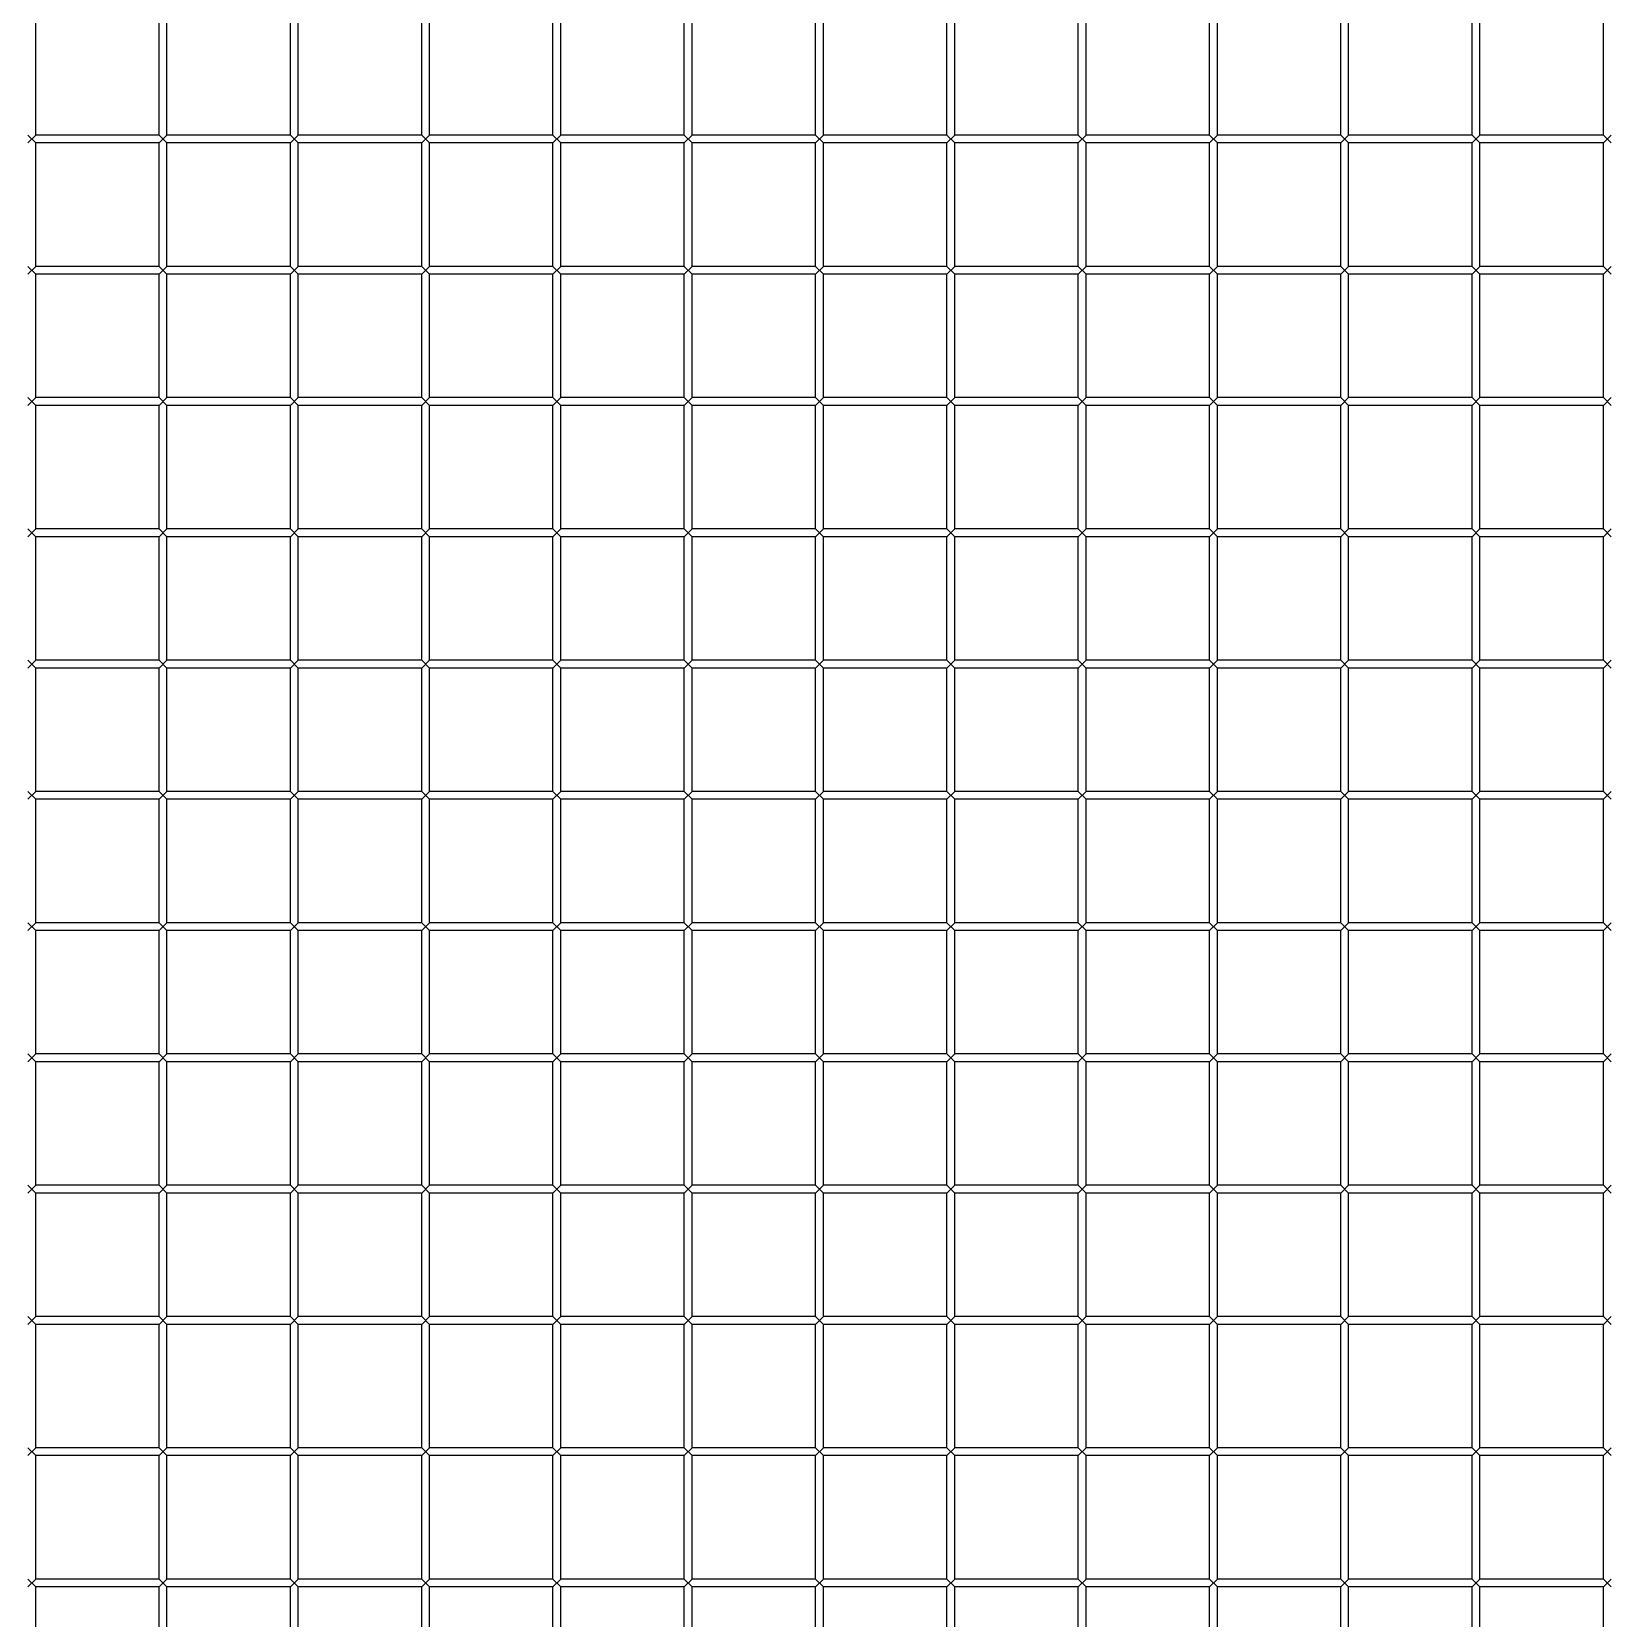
# Model space of a CAD drawing. Header units: millimetres. Extents: x -198529 to 244266, y -64 to 158464.
# Drawn here: x -165334 to -164732, y 96953 to 97557 of the extents above; entities that cross this region are included whole.
import ezdxf

# ---------------------------------------------------------------- set-up
doc = ezdxf.new("R2010")
doc.units = ezdxf.units.MM
doc.layers.add('0-DCC', color=30, linetype='Continuous')

# ---------------------------------------------------------------- blocks, each defined once
blk = doc.blocks.new('DCC2850x1800(右)')
at = {"color": 0, "linetype": 'Continuous'}
for p, q in [((64742.5, -73353.48), (64742.5, -73306.48)), ((64789.5, -73353.48), (64789.5, -73306.48)), ((64792.5, -73353.48), (64792.5, -73306.48)), ((64839.5, -73353.48), (64839.5, -73306.48)), ((64842.5, -73353.48), (64842.5, -73306.48)), ((64889.5, -73353.48), (64889.5, -73306.48)), ((64892.5, -73353.48), (64892.5, -73306.48)), ((64939.5, -73353.48), (64939.5, -73306.48)), ((64942.5, -73353.48), (64942.5, -73306.48)), ((64989.5, -73353.48), (64989.5, -73306.48)), ((64992.5, -73353.48), (64992.5, -73306.48)), ((65039.5, -73353.48), (65039.5, -73306.48)), ((65042.5, -73353.48), (65042.5, -73306.48)), ((65089.5, -73353.48), (65089.5, -73306.48)), ((65092.5, -73353.48), (65092.5, -73306.48)), ((65139.5, -73353.48), (65139.5, -73306.48)), ((65142.5, -73353.48), (65142.5, -73306.48)), ((65189.5, -73353.48), (65189.5, -73306.48)), ((65192.5, -73353.48), (65192.5, -73306.48)), ((65239.5, -73353.48), (65239.5, -73306.48)), ((65242.5, -73353.48), (65242.5, -73306.48)), ((65289.5, -73353.48), (65289.5, -73306.48)), ((65292.5, -73353.48), (65292.5, -73306.48)), ((65339.5, -73353.48), (65339.5, -73306.48)), ((64742.5, -73356.48), (64739.5, -73353.48)), ((64742.5, -73353.48), (64739.5, -73356.48)), ((64742.5, -73353.48), (64789.5, -73353.48)), ((64742.5, -73403.48), (64742.5, -73356.48)), ((64742.5, -73356.48), (64789.5, -73356.48)), ((64792.5, -73353.48), (64789.5, -73356.48)), ((64792.5, -73356.48), (64789.5, -73353.48)), ((64789.5, -73403.48), (64789.5, -73356.48)), ((64792.5, -73353.48), (64839.5, -73353.48)), ((64792.5, -73403.48), (64792.5, -73356.48)), ((64792.5, -73356.48), (64839.5, -73356.48)), ((64842.5, -73356.48), (64839.5, -73353.48)), ((64842.5, -73353.48), (64839.5, -73356.48)), ((64839.5, -73403.48), (64839.5, -73356.48)), ((64842.5, -73353.48), (64889.5, -73353.48)), ((64842.5, -73403.48), (64842.5, -73356.48)), ((64842.5, -73356.48), (64889.5, -73356.48)), ((64892.5, -73356.48), (64889.5, -73353.48)), ((64892.5, -73353.48), (64889.5, -73356.48)), ((64889.5, -73403.48), (64889.5, -73356.48)), ((64892.5, -73353.48), (64939.5, -73353.48)), ((64892.5, -73403.48), (64892.5, -73356.48)), ((64892.5, -73356.48), (64939.5, -73356.48)), ((64942.5, -73353.48), (64939.5, -73356.48)), ((64942.5, -73356.48), (64939.5, -73353.48)), ((64939.5, -73403.48), (64939.5, -73356.48)), ((64942.5, -73353.48), (64989.5, -73353.48)), ((64942.5, -73403.48), (64942.5, -73356.48)), ((64942.5, -73356.48), (64989.5, -73356.48)), ((64992.5, -73353.48), (64989.5, -73356.48)), ((64992.5, -73356.48), (64989.5, -73353.48)), ((64989.5, -73403.48), (64989.5, -73356.48)), ((64992.5, -73353.48), (65039.5, -73353.48)), ((64992.5, -73403.48), (64992.5, -73356.48)), ((64992.5, -73356.48), (65039.5, -73356.48)), ((65042.5, -73356.48), (65039.5, -73353.48)), ((65042.5, -73353.48), (65039.5, -73356.48)), ((65039.5, -73403.48), (65039.5, -73356.48)), ((65042.5, -73353.48), (65089.5, -73353.48)), ((65042.5, -73403.48), (65042.5, -73356.48)), ((65042.5, -73356.48), (65089.5, -73356.48)), ((65092.5, -73356.48), (65089.5, -73353.48)), ((65092.5, -73353.48), (65089.5, -73356.48)), ((65089.5, -73403.48), (65089.5, -73356.48)), ((65092.5, -73353.48), (65139.5, -73353.48)), ((65092.5, -73403.48), (65092.5, -73356.48)), ((65092.5, -73356.48), (65139.5, -73356.48)), ((65139.5, -73356.48), (65142.5, -73353.48)), ((65142.5, -73356.48), (65139.5, -73353.48)), ((65139.5, -73403.48), (65139.5, -73356.48)), ((65142.5, -73353.48), (65189.5, -73353.48)), ((65142.5, -73403.48), (65142.5, -73356.48)), ((65142.5, -73356.48), (65189.5, -73356.48)), ((65192.5, -73356.48), (65189.5, -73353.48)), ((65189.5, -73356.48), (65192.5, -73353.48)), ((65189.5, -73403.48), (65189.5, -73356.48)), ((65192.5, -73353.48), (65239.5, -73353.48)), ((65192.5, -73403.48), (65192.5, -73356.48)), ((65192.5, -73356.48), (65239.5, -73356.48)), ((65242.5, -73356.48), (65239.5, -73353.48)), ((65239.5, -73356.48), (65242.5, -73353.48)), ((65239.5, -73403.48), (65239.5, -73356.48)), ((65242.5, -73353.48), (65289.5, -73353.48)), ((65242.5, -73403.48), (65242.5, -73356.48)), ((65242.5, -73356.48), (65289.5, -73356.48)), ((65292.5, -73356.48), (65289.5, -73353.48)), ((65289.5, -73356.48), (65292.5, -73353.48)), ((65289.5, -73403.48), (65289.5, -73356.48)), ((65292.5, -73353.48), (65339.5, -73353.48)), ((65292.5, -73403.48), (65292.5, -73356.48)), ((65292.5, -73356.48), (65339.5, -73356.48)), ((65339.5, -73356.48), (65342.5, -73353.48)), ((65342.5, -73356.48), (65339.5, -73353.48)), ((65339.5, -73403.48), (65339.5, -73356.48)), ((64742.5, -73403.48), (64739.5, -73406.48)), ((64742.5, -73406.48), (64739.5, -73403.48)), ((64742.5, -73403.48), (64789.5, -73403.48)), ((64742.5, -73453.48), (64742.5, -73406.48)), ((64742.5, -73406.48), (64789.5, -73406.48)), ((64792.5, -73403.48), (64789.5, -73406.48)), ((64792.5, -73406.48), (64789.5, -73403.48)), ((64789.5, -73453.48), (64789.5, -73406.48)), ((64792.5, -73403.48), (64839.5, -73403.48)), ((64792.5, -73453.48), (64792.5, -73406.48)), ((64792.5, -73406.48), (64839.5, -73406.48)), ((64842.5, -73403.48), (64839.5, -73406.48)), ((64842.5, -73406.48), (64839.5, -73403.48)), ((64839.5, -73453.48), (64839.5, -73406.48)), ((64842.5, -73403.48), (64889.5, -73403.48)), ((64842.5, -73453.48), (64842.5, -73406.48)), ((64842.5, -73406.48), (64889.5, -73406.48)), ((64892.5, -73403.48), (64889.5, -73406.48)), ((64892.5, -73406.48), (64889.5, -73403.48)), ((64889.5, -73453.48), (64889.5, -73406.48)), ((64892.5, -73403.48), (64939.5, -73403.48)), ((64892.5, -73453.48), (64892.5, -73406.48)), ((64892.5, -73406.48), (64939.5, -73406.48)), ((64942.5, -73403.48), (64939.5, -73406.48)), ((64942.5, -73406.48), (64939.5, -73403.48)), ((64939.5, -73453.48), (64939.5, -73406.48)), ((64942.5, -73403.48), (64989.5, -73403.48)), ((64942.5, -73453.48), (64942.5, -73406.48)), ((64942.5, -73406.48), (64989.5, -73406.48)), ((64992.5, -73403.48), (64989.5, -73406.48)), ((64992.5, -73406.48), (64989.5, -73403.48)), ((64989.5, -73453.48), (64989.5, -73406.48)), ((64992.5, -73403.48), (65039.5, -73403.48)), ((64992.5, -73453.48), (64992.5, -73406.48)), ((64992.5, -73406.48), (65039.5, -73406.48)), ((65042.5, -73403.48), (65039.5, -73406.48)), ((65042.5, -73406.48), (65039.5, -73403.48)), ((65039.5, -73453.48), (65039.5, -73406.48)), ((65042.5, -73403.48), (65089.5, -73403.48)), ((65042.5, -73453.48), (65042.5, -73406.48)), ((65042.5, -73406.48), (65089.5, -73406.48)), ((65092.5, -73403.48), (65089.5, -73406.48)), ((65092.5, -73406.48), (65089.5, -73403.48)), ((65089.5, -73453.48), (65089.5, -73406.48)), ((65092.5, -73403.48), (65139.5, -73403.48)), ((65092.5, -73453.48), (65092.5, -73406.48)), ((65092.5, -73406.48), (65139.5, -73406.48)), ((65142.5, -73403.48), (65139.5, -73406.48)), ((65142.5, -73406.48), (65139.5, -73403.48)), ((65139.5, -73453.48), (65139.5, -73406.48)), ((65142.5, -73403.48), (65189.5, -73403.48)), ((65142.5, -73453.48), (65142.5, -73406.48)), ((65142.5, -73406.48), (65189.5, -73406.48)), ((65189.5, -73406.48), (65192.5, -73403.48)), ((65192.5, -73406.48), (65189.5, -73403.48)), ((65189.5, -73453.48), (65189.5, -73406.48)), ((65192.5, -73403.48), (65239.5, -73403.48)), ((65192.5, -73453.48), (65192.5, -73406.48)), ((65192.5, -73406.48), (65239.5, -73406.48)), ((65242.5, -73406.48), (65239.5, -73403.48)), ((65239.5, -73406.48), (65242.5, -73403.48)), ((65239.5, -73453.48), (65239.5, -73406.48)), ((65242.5, -73403.48), (65289.5, -73403.48)), ((65242.5, -73453.48), (65242.5, -73406.48)), ((65242.5, -73406.48), (65289.5, -73406.48)), ((65289.5, -73406.48), (65292.5, -73403.48)), ((65292.5, -73406.48), (65289.5, -73403.48)), ((65289.5, -73453.48), (65289.5, -73406.48)), ((65292.5, -73403.48), (65339.5, -73403.48)), ((65292.5, -73453.48), (65292.5, -73406.48)), ((65292.5, -73406.48), (65339.5, -73406.48)), ((65339.5, -73406.48), (65342.5, -73403.48)), ((65342.5, -73406.48), (65339.5, -73403.48)), ((65339.5, -73453.48), (65339.5, -73406.48)), ((64742.5, -73453.48), (64739.5, -73456.48)), ((64742.5, -73456.48), (64739.5, -73453.48)), ((64742.5, -73453.48), (64789.5, -73453.48)), ((64792.5, -73453.48), (64789.5, -73456.48)), ((64792.5, -73456.48), (64789.5, -73453.48)), ((64792.5, -73453.48), (64839.5, -73453.48)), ((64842.5, -73453.48), (64839.5, -73456.48)), ((64842.5, -73456.48), (64839.5, -73453.48)), ((64842.5, -73453.48), (64889.5, -73453.48)), ((64892.5, -73453.48), (64889.5, -73456.48)), ((64892.5, -73456.48), (64889.5, -73453.48)), ((64892.5, -73453.48), (64939.5, -73453.48)), ((64942.5, -73453.48), (64939.5, -73456.48)), ((64942.5, -73456.48), (64939.5, -73453.48)), ((64942.5, -73453.48), (64989.5, -73453.48)), ((64992.5, -73453.48), (64989.5, -73456.48)), ((64992.5, -73456.48), (64989.5, -73453.48)), ((64992.5, -73453.48), (65039.5, -73453.48)), ((65042.5, -73453.48), (65039.5, -73456.48)), ((65042.5, -73456.48), (65039.5, -73453.48)), ((65042.5, -73453.48), (65089.5, -73453.48)), ((65092.5, -73453.48), (65089.5, -73456.48)), ((65092.5, -73456.48), (65089.5, -73453.48)), ((65092.5, -73453.48), (65139.5, -73453.48)), ((65142.5, -73453.48), (65139.5, -73456.48)), ((65142.5, -73456.48), (65139.5, -73453.48)), ((65142.5, -73453.48), (65189.5, -73453.48)), ((65192.5, -73453.48), (65189.5, -73456.48)), ((65192.5, -73456.48), (65189.5, -73453.48)), ((65192.5, -73453.48), (65239.5, -73453.48)), ((65239.5, -73456.48), (65242.5, -73453.48)), ((65242.5, -73456.48), (65239.5, -73453.48)), ((65242.5, -73453.48), (65289.5, -73453.48)), ((65289.5, -73456.48), (65292.5, -73453.48)), ((65292.5, -73456.48), (65289.5, -73453.48)), ((65292.5, -73453.48), (65339.5, -73453.48)), ((65339.5, -73456.48), (65342.5, -73453.48)), ((65342.5, -73456.48), (65339.5, -73453.48)), ((64742.5, -73503.48), (64742.5, -73456.48)), ((64742.5, -73456.48), (64789.5, -73456.48)), ((64789.5, -73503.48), (64789.5, -73456.48)), ((64792.5, -73503.48), (64792.5, -73456.48)), ((64792.5, -73456.48), (64839.5, -73456.48)), ((64839.5, -73503.48), (64839.5, -73456.48)), ((64842.5, -73503.48), (64842.5, -73456.48)), ((64842.5, -73456.48), (64889.5, -73456.48)), ((64889.5, -73503.48), (64889.5, -73456.48)), ((64892.5, -73503.48), (64892.5, -73456.48)), ((64892.5, -73456.48), (64939.5, -73456.48)), ((64939.5, -73503.48), (64939.5, -73456.48)), ((64942.5, -73503.48), (64942.5, -73456.48)), ((64942.5, -73456.48), (64989.5, -73456.48)), ((64989.5, -73503.48), (64989.5, -73456.48)), ((64992.5, -73503.48), (64992.5, -73456.48)), ((64992.5, -73456.48), (65039.5, -73456.48)), ((65039.5, -73503.48), (65039.5, -73456.48)), ((65042.5, -73503.48), (65042.5, -73456.48)), ((65042.5, -73456.48), (65089.5, -73456.48)), ((65089.5, -73503.48), (65089.5, -73456.48)), ((65092.5, -73503.48), (65092.5, -73456.48)), ((65092.5, -73456.48), (65139.5, -73456.48)), ((65139.5, -73503.48), (65139.5, -73456.48)), ((65142.5, -73503.48), (65142.5, -73456.48)), ((65142.5, -73456.48), (65189.5, -73456.48)), ((65189.5, -73503.48), (65189.5, -73456.48)), ((65192.5, -73503.48), (65192.5, -73456.48)), ((65192.5, -73456.48), (65239.5, -73456.48)), ((65239.5, -73503.48), (65239.5, -73456.48)), ((65242.5, -73503.48), (65242.5, -73456.48)), ((65242.5, -73456.48), (65289.5, -73456.48)), ((65289.5, -73503.48), (65289.5, -73456.48)), ((65292.5, -73503.48), (65292.5, -73456.48)), ((65292.5, -73456.48), (65339.5, -73456.48)), ((65339.5, -73503.48), (65339.5, -73456.48)), ((64742.5, -73503.48), (64739.5, -73506.48)), ((64742.5, -73506.48), (64739.5, -73503.48)), ((64742.5, -73503.48), (64789.5, -73503.48)), ((64742.5, -73553.48), (64742.5, -73506.48)), ((64742.5, -73506.48), (64789.5, -73506.48)), ((64792.5, -73503.48), (64789.5, -73506.48)), ((64792.5, -73506.48), (64789.5, -73503.48)), ((64789.5, -73553.48), (64789.5, -73506.48)), ((64792.5, -73503.48), (64839.5, -73503.48)), ((64792.5, -73553.48), (64792.5, -73506.48)), ((64792.5, -73506.48), (64839.5, -73506.48)), ((64842.5, -73503.48), (64839.5, -73506.48)), ((64842.5, -73506.48), (64839.5, -73503.48)), ((64839.5, -73553.48), (64839.5, -73506.48)), ((64842.5, -73503.48), (64889.5, -73503.48)), ((64842.5, -73553.48), (64842.5, -73506.48)), ((64842.5, -73506.48), (64889.5, -73506.48)), ((64892.5, -73503.48), (64889.5, -73506.48)), ((64892.5, -73506.48), (64889.5, -73503.48)), ((64889.5, -73553.48), (64889.5, -73506.48)), ((64892.5, -73503.48), (64939.5, -73503.48)), ((64892.5, -73553.48), (64892.5, -73506.48)), ((64892.5, -73506.48), (64939.5, -73506.48)), ((64942.5, -73503.48), (64939.5, -73506.48)), ((64942.5, -73506.48), (64939.5, -73503.48)), ((64939.5, -73553.48), (64939.5, -73506.48)), ((64942.5, -73503.48), (64989.5, -73503.48)), ((64942.5, -73553.48), (64942.5, -73506.48)), ((64942.5, -73506.48), (64989.5, -73506.48)), ((64992.5, -73503.48), (64989.5, -73506.48)), ((64992.5, -73506.48), (64989.5, -73503.48)), ((64989.5, -73553.48), (64989.5, -73506.48)), ((64992.5, -73503.48), (65039.5, -73503.48)), ((64992.5, -73553.48), (64992.5, -73506.48)), ((64992.5, -73506.48), (65039.5, -73506.48)), ((65042.5, -73503.48), (65039.5, -73506.48)), ((65042.5, -73506.48), (65039.5, -73503.48)), ((65039.5, -73553.48), (65039.5, -73506.48)), ((65042.5, -73503.48), (65089.5, -73503.48)), ((65042.5, -73553.48), (65042.5, -73506.48)), ((65042.5, -73506.48), (65089.5, -73506.48)), ((65092.5, -73503.48), (65089.5, -73506.48)), ((65092.5, -73506.48), (65089.5, -73503.48)), ((65089.5, -73553.48), (65089.5, -73506.48)), ((65092.5, -73503.48), (65139.5, -73503.48)), ((65092.5, -73553.48), (65092.5, -73506.48)), ((65092.5, -73506.48), (65139.5, -73506.48)), ((65142.5, -73503.48), (65139.5, -73506.48)), ((65142.5, -73506.48), (65139.5, -73503.48)), ((65139.5, -73553.48), (65139.5, -73506.48)), ((65142.5, -73503.48), (65189.5, -73503.48)), ((65142.5, -73553.48), (65142.5, -73506.48)), ((65142.5, -73506.48), (65189.5, -73506.48)), ((65192.5, -73503.48), (65189.5, -73506.48)), ((65192.5, -73506.48), (65189.5, -73503.48)), ((65189.5, -73553.48), (65189.5, -73506.48)), ((65192.5, -73503.48), (65239.5, -73503.48)), ((65192.5, -73553.48), (65192.5, -73506.48)), ((65192.5, -73506.48), (65239.5, -73506.48)), ((65242.5, -73503.48), (65239.5, -73506.48)), ((65242.5, -73506.48), (65239.5, -73503.48)), ((65239.5, -73553.48), (65239.5, -73506.48)), ((65242.5, -73503.48), (65289.5, -73503.48)), ((65242.5, -73553.48), (65242.5, -73506.48)), ((65242.5, -73506.48), (65289.5, -73506.48)), ((65289.5, -73506.48), (65292.5, -73503.48)), ((65292.5, -73506.48), (65289.5, -73503.48)), ((65289.5, -73553.48), (65289.5, -73506.48)), ((65292.5, -73503.48), (65339.5, -73503.48)), ((65292.5, -73553.48), (65292.5, -73506.48)), ((65292.5, -73506.48), (65339.5, -73506.48)), ((65339.5, -73506.48), (65342.5, -73503.48)), ((65342.5, -73506.48), (65339.5, -73503.48)), ((65339.5, -73553.48), (65339.5, -73506.48)), ((64742.5, -73553.48), (64739.5, -73556.48)), ((64742.5, -73556.48), (64739.5, -73553.48)), ((64742.5, -73553.48), (64789.5, -73553.48)), ((64742.5, -73603.48), (64742.5, -73556.48)), ((64742.5, -73556.48), (64789.5, -73556.48)), ((64792.5, -73553.48), (64789.5, -73556.48)), ((64792.5, -73556.48), (64789.5, -73553.48)), ((64789.5, -73603.48), (64789.5, -73556.48)), ((64792.5, -73553.48), (64839.5, -73553.48)), ((64792.5, -73603.48), (64792.5, -73556.48)), ((64792.5, -73556.48), (64839.5, -73556.48)), ((64842.5, -73553.48), (64839.5, -73556.48)), ((64842.5, -73556.48), (64839.5, -73553.48)), ((64839.5, -73603.48), (64839.5, -73556.48)), ((64842.5, -73553.48), (64889.5, -73553.48)), ((64842.5, -73603.48), (64842.5, -73556.48)), ((64842.5, -73556.48), (64889.5, -73556.48)), ((64892.5, -73553.48), (64889.5, -73556.48)), ((64892.5, -73556.48), (64889.5, -73553.48)), ((64889.5, -73603.48), (64889.5, -73556.48)), ((64892.5, -73553.48), (64939.5, -73553.48)), ((64892.5, -73603.48), (64892.5, -73556.48)), ((64892.5, -73556.48), (64939.5, -73556.48)), ((64942.5, -73553.48), (64939.5, -73556.48)), ((64942.5, -73556.48), (64939.5, -73553.48)), ((64939.5, -73603.48), (64939.5, -73556.48)), ((64942.5, -73553.48), (64989.5, -73553.48)), ((64942.5, -73603.48), (64942.5, -73556.48)), ((64942.5, -73556.48), (64989.5, -73556.48)), ((64992.5, -73553.48), (64989.5, -73556.48)), ((64992.5, -73556.48), (64989.5, -73553.48)), ((64989.5, -73603.48), (64989.5, -73556.48)), ((64992.5, -73553.48), (65039.5, -73553.48)), ((64992.5, -73603.48), (64992.5, -73556.48)), ((64992.5, -73556.48), (65039.5, -73556.48)), ((65042.5, -73553.48), (65039.5, -73556.48)), ((65042.5, -73556.48), (65039.5, -73553.48)), ((65039.5, -73603.48), (65039.5, -73556.48)), ((65042.5, -73553.48), (65089.5, -73553.48)), ((65042.5, -73603.48), (65042.5, -73556.48)), ((65042.5, -73556.48), (65089.5, -73556.48)), ((65092.5, -73553.48), (65089.5, -73556.48)), ((65092.5, -73556.48), (65089.5, -73553.48)), ((65089.5, -73603.48), (65089.5, -73556.48)), ((65092.5, -73553.48), (65139.5, -73553.48)), ((65092.5, -73603.48), (65092.5, -73556.48)), ((65092.5, -73556.48), (65139.5, -73556.48)), ((65142.5, -73553.48), (65139.5, -73556.48)), ((65142.5, -73556.48), (65139.5, -73553.48)), ((65139.5, -73603.48), (65139.5, -73556.48)), ((65142.5, -73553.48), (65189.5, -73553.48)), ((65142.5, -73603.48), (65142.5, -73556.48)), ((65142.5, -73556.48), (65189.5, -73556.48)), ((65192.5, -73553.48), (65189.5, -73556.48)), ((65192.5, -73556.48), (65189.5, -73553.48)), ((65189.5, -73603.48), (65189.5, -73556.48)), ((65192.5, -73553.48), (65239.5, -73553.48)), ((65192.5, -73603.48), (65192.5, -73556.48)), ((65192.5, -73556.48), (65239.5, -73556.48)), ((65242.5, -73553.48), (65239.5, -73556.48)), ((65242.5, -73556.48), (65239.5, -73553.48)), ((65239.5, -73603.48), (65239.5, -73556.48)), ((65242.5, -73553.48), (65289.5, -73553.48)), ((65242.5, -73603.48), (65242.5, -73556.48)), ((65242.5, -73556.48), (65289.5, -73556.48)), ((65292.5, -73553.48), (65289.5, -73556.48)), ((65292.5, -73556.48), (65289.5, -73553.48)), ((65289.5, -73603.48), (65289.5, -73556.48)), ((65292.5, -73553.48), (65339.5, -73553.48)), ((65292.5, -73603.48), (65292.5, -73556.48)), ((65292.5, -73556.48), (65339.5, -73556.48)), ((65339.5, -73556.48), (65342.5, -73553.48)), ((65342.5, -73556.48), (65339.5, -73553.48)), ((65339.5, -73603.48), (65339.5, -73556.48)), ((64742.5, -73603.48), (64739.5, -73606.48)), ((64742.5, -73606.48), (64739.5, -73603.48)), ((64742.5, -73603.48), (64789.5, -73603.48)), ((64792.5, -73603.48), (64789.5, -73606.48)), ((64792.5, -73606.48), (64789.5, -73603.48)), ((64792.5, -73603.48), (64839.5, -73603.48)), ((64842.5, -73603.48), (64839.5, -73606.48)), ((64842.5, -73606.48), (64839.5, -73603.48)), ((64842.5, -73603.48), (64889.5, -73603.48)), ((64892.5, -73603.48), (64889.5, -73606.48)), ((64892.5, -73606.48), (64889.5, -73603.48)), ((64892.5, -73603.48), (64939.5, -73603.48)), ((64942.5, -73603.48), (64939.5, -73606.48)), ((64942.5, -73606.48), (64939.5, -73603.48)), ((64942.5, -73603.48), (64989.5, -73603.48)), ((64992.5, -73603.48), (64989.5, -73606.48)), ((64992.5, -73606.48), (64989.5, -73603.48)), ((64992.5, -73603.48), (65039.5, -73603.48)), ((65042.5, -73603.48), (65039.5, -73606.48)), ((65042.5, -73606.48), (65039.5, -73603.48)), ((65042.5, -73603.48), (65089.5, -73603.48)), ((65092.5, -73603.48), (65089.5, -73606.48)), ((65092.5, -73606.48), (65089.5, -73603.48)), ((65092.5, -73603.48), (65139.5, -73603.48)), ((65142.5, -73603.48), (65139.5, -73606.48)), ((65142.5, -73606.48), (65139.5, -73603.48)), ((65142.5, -73603.48), (65189.5, -73603.48)), ((65192.5, -73603.48), (65189.5, -73606.48)), ((65192.5, -73606.48), (65189.5, -73603.48)), ((65192.5, -73603.48), (65239.5, -73603.48)), ((65242.5, -73603.48), (65239.5, -73606.48)), ((65242.5, -73606.48), (65239.5, -73603.48)), ((65242.5, -73603.48), (65289.5, -73603.48)), ((65292.5, -73603.48), (65289.5, -73606.48)), ((65292.5, -73606.48), (65289.5, -73603.48)), ((65292.5, -73603.48), (65339.5, -73603.48)), ((65342.5, -73603.48), (65339.5, -73606.48)), ((65342.5, -73606.48), (65339.5, -73603.48)), ((64742.5, -73653.48), (64742.5, -73606.48)), ((64742.5, -73606.48), (64789.5, -73606.48)), ((64789.5, -73653.48), (64789.5, -73606.48)), ((64792.5, -73653.48), (64792.5, -73606.48)), ((64792.5, -73606.48), (64839.5, -73606.48)), ((64839.5, -73653.48), (64839.5, -73606.48)), ((64842.5, -73653.48), (64842.5, -73606.48)), ((64842.5, -73606.48), (64889.5, -73606.48)), ((64889.5, -73653.48), (64889.5, -73606.48)), ((64892.5, -73653.48), (64892.5, -73606.48)), ((64892.5, -73606.48), (64939.5, -73606.48)), ((64939.5, -73653.48), (64939.5, -73606.48)), ((64942.5, -73653.48), (64942.5, -73606.48)), ((64942.5, -73606.48), (64989.5, -73606.48)), ((64989.5, -73653.48), (64989.5, -73606.48)), ((64992.5, -73653.48), (64992.5, -73606.48)), ((64992.5, -73606.48), (65039.5, -73606.48)), ((65039.5, -73653.48), (65039.5, -73606.48)), ((65042.5, -73653.48), (65042.5, -73606.48)), ((65042.5, -73606.48), (65089.5, -73606.48)), ((65089.5, -73653.48), (65089.5, -73606.48)), ((65092.5, -73653.48), (65092.5, -73606.48)), ((65092.5, -73606.48), (65139.5, -73606.48)), ((65139.5, -73653.48), (65139.5, -73606.48)), ((65142.5, -73653.48), (65142.5, -73606.48)), ((65142.5, -73606.48), (65189.5, -73606.48)), ((65189.5, -73653.48), (65189.5, -73606.48)), ((65192.5, -73653.48), (65192.5, -73606.48)), ((65192.5, -73606.48), (65239.5, -73606.48)), ((65239.5, -73653.48), (65239.5, -73606.48)), ((65242.5, -73653.48), (65242.5, -73606.48)), ((65242.5, -73606.48), (65289.5, -73606.48)), ((65289.5, -73653.48), (65289.5, -73606.48)), ((65292.5, -73653.48), (65292.5, -73606.48)), ((65292.5, -73606.48), (65339.5, -73606.48)), ((65339.5, -73653.48), (65339.5, -73606.48)), ((64742.5, -73653.48), (64739.5, -73656.48)), ((64742.5, -73656.48), (64739.5, -73653.48)), ((64742.5, -73653.48), (64789.5, -73653.48)), ((64792.5, -73653.48), (64789.5, -73656.48)), ((64792.5, -73656.48), (64789.5, -73653.48)), ((64792.5, -73653.48), (64839.5, -73653.48)), ((64842.5, -73653.48), (64839.5, -73656.48)), ((64842.5, -73656.48), (64839.5, -73653.48)), ((64842.5, -73653.48), (64889.5, -73653.48)), ((64892.5, -73653.48), (64889.5, -73656.48)), ((64892.5, -73656.48), (64889.5, -73653.48)), ((64892.5, -73653.48), (64939.5, -73653.48)), ((64942.5, -73653.48), (64939.5, -73656.48)), ((64942.5, -73656.48), (64939.5, -73653.48)), ((64942.5, -73653.48), (64989.5, -73653.48)), ((64992.5, -73653.48), (64989.5, -73656.48)), ((64992.5, -73656.48), (64989.5, -73653.48)), ((64992.5, -73653.48), (65039.5, -73653.48)), ((65042.5, -73653.48), (65039.5, -73656.48)), ((65042.5, -73656.48), (65039.5, -73653.48)), ((65042.5, -73653.48), (65089.5, -73653.48)), ((65092.5, -73653.48), (65089.5, -73656.48)), ((65092.5, -73656.48), (65089.5, -73653.48)), ((65092.5, -73653.48), (65139.5, -73653.48)), ((65142.5, -73653.48), (65139.5, -73656.48)), ((65142.5, -73656.48), (65139.5, -73653.48)), ((65142.5, -73653.48), (65189.5, -73653.48)), ((65192.5, -73653.48), (65189.5, -73656.48)), ((65192.5, -73656.48), (65189.5, -73653.48)), ((65192.5, -73653.48), (65239.5, -73653.48)), ((65242.5, -73653.48), (65239.5, -73656.48)), ((65242.5, -73656.48), (65239.5, -73653.48)), ((65242.5, -73653.48), (65289.5, -73653.48)), ((65292.5, -73653.48), (65289.5, -73656.48)), ((65292.5, -73656.48), (65289.5, -73653.48)), ((65292.5, -73653.48), (65339.5, -73653.48)), ((65342.5, -73653.48), (65339.5, -73656.48)), ((65342.5, -73656.48), (65339.5, -73653.48)), ((64742.5, -73703.48), (64742.5, -73656.48)), ((64742.5, -73656.48), (64789.5, -73656.48)), ((64789.5, -73703.48), (64789.5, -73656.48)), ((64792.5, -73703.48), (64792.5, -73656.48)), ((64792.5, -73656.48), (64839.5, -73656.48)), ((64839.5, -73703.48), (64839.5, -73656.48)), ((64842.5, -73703.48), (64842.5, -73656.48)), ((64842.5, -73656.48), (64889.5, -73656.48)), ((64889.5, -73703.48), (64889.5, -73656.48)), ((64892.5, -73703.48), (64892.5, -73656.48)), ((64892.5, -73656.48), (64939.5, -73656.48)), ((64939.5, -73703.48), (64939.5, -73656.48)), ((64942.5, -73703.48), (64942.5, -73656.48)), ((64942.5, -73656.48), (64989.5, -73656.48)), ((64989.5, -73703.48), (64989.5, -73656.48)), ((64992.5, -73703.48), (64992.5, -73656.48)), ((64992.5, -73656.48), (65039.5, -73656.48)), ((65039.5, -73703.48), (65039.5, -73656.48)), ((65042.5, -73703.48), (65042.5, -73656.48)), ((65042.5, -73656.48), (65089.5, -73656.48)), ((65089.5, -73703.48), (65089.5, -73656.48)), ((65092.5, -73703.48), (65092.5, -73656.48)), ((65092.5, -73656.48), (65139.5, -73656.48)), ((65139.5, -73703.48), (65139.5, -73656.48)), ((65142.5, -73703.48), (65142.5, -73656.48)), ((65142.5, -73656.48), (65189.5, -73656.48)), ((65189.5, -73703.48), (65189.5, -73656.48)), ((65192.5, -73703.48), (65192.5, -73656.48)), ((65192.5, -73656.48), (65239.5, -73656.48)), ((65239.5, -73703.48), (65239.5, -73656.48)), ((65242.5, -73703.48), (65242.5, -73656.48)), ((65242.5, -73656.48), (65289.5, -73656.48)), ((65289.5, -73703.48), (65289.5, -73656.48)), ((65292.5, -73703.48), (65292.5, -73656.48)), ((65292.5, -73656.48), (65339.5, -73656.48)), ((65339.5, -73703.48), (65339.5, -73656.48)), ((64742.5, -73703.48), (64739.5, -73706.48)), ((64742.5, -73706.48), (64739.5, -73703.48)), ((64742.5, -73703.48), (64789.5, -73703.48)), ((64742.5, -73753.48), (64742.5, -73706.48)), ((64742.5, -73706.48), (64789.5, -73706.48)), ((64792.5, -73703.48), (64789.5, -73706.48)), ((64792.5, -73706.48), (64789.5, -73703.48)), ((64789.5, -73753.48), (64789.5, -73706.48)), ((64792.5, -73703.48), (64839.5, -73703.48)), ((64792.5, -73753.48), (64792.5, -73706.48)), ((64792.5, -73706.48), (64839.5, -73706.48)), ((64842.5, -73703.48), (64839.5, -73706.48)), ((64842.5, -73706.48), (64839.5, -73703.48)), ((64839.5, -73753.48), (64839.5, -73706.48)), ((64842.5, -73703.48), (64889.5, -73703.48)), ((64842.5, -73753.48), (64842.5, -73706.48)), ((64842.5, -73706.48), (64889.5, -73706.48)), ((64892.5, -73703.48), (64889.5, -73706.48)), ((64892.5, -73706.48), (64889.5, -73703.48)), ((64889.5, -73753.48), (64889.5, -73706.48)), ((64892.5, -73703.48), (64939.5, -73703.48)), ((64892.5, -73753.48), (64892.5, -73706.48)), ((64892.5, -73706.48), (64939.5, -73706.48)), ((64942.5, -73703.48), (64939.5, -73706.48)), ((64942.5, -73706.48), (64939.5, -73703.48)), ((64939.5, -73753.48), (64939.5, -73706.48)), ((64942.5, -73703.48), (64989.5, -73703.48)), ((64942.5, -73753.48), (64942.5, -73706.48)), ((64942.5, -73706.48), (64989.5, -73706.48)), ((64992.5, -73703.48), (64989.5, -73706.48)), ((64992.5, -73706.48), (64989.5, -73703.48)), ((64989.5, -73753.48), (64989.5, -73706.48)), ((64992.5, -73703.48), (65039.5, -73703.48)), ((64992.5, -73753.48), (64992.5, -73706.48)), ((64992.5, -73706.48), (65039.5, -73706.48)), ((65042.5, -73703.48), (65039.5, -73706.48)), ((65042.5, -73706.48), (65039.5, -73703.48)), ((65039.5, -73753.48), (65039.5, -73706.48)), ((65042.5, -73703.48), (65089.5, -73703.48)), ((65042.5, -73753.48), (65042.5, -73706.48)), ((65042.5, -73706.48), (65089.5, -73706.48)), ((65092.5, -73703.48), (65089.5, -73706.48)), ((65092.5, -73706.48), (65089.5, -73703.48)), ((65089.5, -73753.48), (65089.5, -73706.48)), ((65092.5, -73703.48), (65139.5, -73703.48)), ((65092.5, -73753.48), (65092.5, -73706.48)), ((65092.5, -73706.48), (65139.5, -73706.48)), ((65142.5, -73703.48), (65139.5, -73706.48)), ((65142.5, -73706.48), (65139.5, -73703.48)), ((65139.5, -73753.48), (65139.5, -73706.48)), ((65142.5, -73703.48), (65189.5, -73703.48)), ((65142.5, -73753.48), (65142.5, -73706.48)), ((65142.5, -73706.48), (65189.5, -73706.48)), ((65192.5, -73703.48), (65189.5, -73706.48)), ((65192.5, -73706.48), (65189.5, -73703.48)), ((65189.5, -73753.48), (65189.5, -73706.48)), ((65192.5, -73703.48), (65239.5, -73703.48)), ((65192.5, -73753.48), (65192.5, -73706.48)), ((65192.5, -73706.48), (65239.5, -73706.48)), ((65242.5, -73703.48), (65239.5, -73706.48)), ((65242.5, -73706.48), (65239.5, -73703.48)), ((65239.5, -73753.48), (65239.5, -73706.48)), ((65242.5, -73703.48), (65289.5, -73703.48)), ((65242.5, -73753.48), (65242.5, -73706.48)), ((65242.5, -73706.48), (65289.5, -73706.48)), ((65292.5, -73703.48), (65289.5, -73706.48)), ((65292.5, -73706.48), (65289.5, -73703.48)), ((65289.5, -73753.48), (65289.5, -73706.48)), ((65292.5, -73703.48), (65339.5, -73703.48)), ((65292.5, -73753.48), (65292.5, -73706.48)), ((65292.5, -73706.48), (65339.5, -73706.48)), ((65342.5, -73703.48), (65339.5, -73706.48)), ((65342.5, -73706.48), (65339.5, -73703.48)), ((65339.5, -73753.48), (65339.5, -73706.48)), ((64742.5, -73753.48), (64739.5, -73756.48)), ((64742.5, -73756.48), (64739.5, -73753.48)), ((64742.5, -73753.48), (64789.5, -73753.48)), ((64742.5, -73803.48), (64742.5, -73756.48)), ((64742.5, -73756.48), (64789.5, -73756.48)), ((64792.5, -73753.48), (64789.5, -73756.48)), ((64792.5, -73756.48), (64789.5, -73753.48)), ((64789.5, -73803.48), (64789.5, -73756.48)), ((64792.5, -73753.48), (64839.5, -73753.48)), ((64792.5, -73803.48), (64792.5, -73756.48)), ((64792.5, -73756.48), (64839.5, -73756.48)), ((64842.5, -73753.48), (64839.5, -73756.48)), ((64842.5, -73756.48), (64839.5, -73753.48)), ((64839.5, -73803.48), (64839.5, -73756.48)), ((64842.5, -73753.48), (64889.5, -73753.48)), ((64842.5, -73803.48), (64842.5, -73756.48)), ((64842.5, -73756.48), (64889.5, -73756.48)), ((64892.5, -73753.48), (64889.5, -73756.48)), ((64892.5, -73756.48), (64889.5, -73753.48)), ((64889.5, -73803.48), (64889.5, -73756.48)), ((64892.5, -73753.48), (64939.5, -73753.48)), ((64892.5, -73803.48), (64892.5, -73756.48)), ((64892.5, -73756.48), (64939.5, -73756.48)), ((64942.5, -73753.48), (64939.5, -73756.48)), ((64942.5, -73756.48), (64939.5, -73753.48)), ((64939.5, -73803.48), (64939.5, -73756.48)), ((64942.5, -73753.48), (64989.5, -73753.48)), ((64942.5, -73803.48), (64942.5, -73756.48)), ((64942.5, -73756.48), (64989.5, -73756.48)), ((64992.5, -73753.48), (64989.5, -73756.48)), ((64992.5, -73756.48), (64989.5, -73753.48)), ((64989.5, -73803.48), (64989.5, -73756.48)), ((64992.5, -73753.48), (65039.5, -73753.48)), ((64992.5, -73803.48), (64992.5, -73756.48)), ((64992.5, -73756.48), (65039.5, -73756.48)), ((65042.5, -73753.48), (65039.5, -73756.48)), ((65042.5, -73756.48), (65039.5, -73753.48)), ((65039.5, -73803.48), (65039.5, -73756.48)), ((65042.5, -73753.48), (65089.5, -73753.48)), ((65042.5, -73803.48), (65042.5, -73756.48)), ((65042.5, -73756.48), (65089.5, -73756.48)), ((65092.5, -73753.48), (65089.5, -73756.48)), ((65092.5, -73756.48), (65089.5, -73753.48)), ((65089.5, -73803.48), (65089.5, -73756.48)), ((65092.5, -73753.48), (65139.5, -73753.48)), ((65092.5, -73803.48), (65092.5, -73756.48)), ((65092.5, -73756.48), (65139.5, -73756.48)), ((65142.5, -73753.48), (65139.5, -73756.48)), ((65142.5, -73756.48), (65139.5, -73753.48)), ((65139.5, -73803.48), (65139.5, -73756.48)), ((65142.5, -73753.48), (65189.5, -73753.48)), ((65142.5, -73803.48), (65142.5, -73756.48)), ((65142.5, -73756.48), (65189.5, -73756.48)), ((65192.5, -73753.48), (65189.5, -73756.48)), ((65192.5, -73756.48), (65189.5, -73753.48)), ((65189.5, -73803.48), (65189.5, -73756.48)), ((65192.5, -73753.48), (65239.5, -73753.48)), ((65192.5, -73803.48), (65192.5, -73756.48)), ((65192.5, -73756.48), (65239.5, -73756.48)), ((65242.5, -73753.48), (65239.5, -73756.48)), ((65242.5, -73756.48), (65239.5, -73753.48)), ((65239.5, -73803.48), (65239.5, -73756.48)), ((65242.5, -73753.48), (65289.5, -73753.48)), ((65242.5, -73803.48), (65242.5, -73756.48)), ((65242.5, -73756.48), (65289.5, -73756.48)), ((65292.5, -73753.48), (65289.5, -73756.48)), ((65292.5, -73756.48), (65289.5, -73753.48)), ((65289.5, -73803.48), (65289.5, -73756.48)), ((65292.5, -73753.48), (65339.5, -73753.48)), ((65292.5, -73803.48), (65292.5, -73756.48)), ((65292.5, -73756.48), (65339.5, -73756.48)), ((65342.5, -73753.48), (65339.5, -73756.48)), ((65342.5, -73756.48), (65339.5, -73753.48)), ((65339.5, -73803.48), (65339.5, -73756.48)), ((64742.5, -73803.48), (64739.5, -73806.48)), ((64742.5, -73806.48), (64739.5, -73803.48)), ((64742.5, -73803.48), (64789.5, -73803.48)), ((64792.5, -73803.48), (64789.5, -73806.48)), ((64792.5, -73806.48), (64789.5, -73803.48)), ((64792.5, -73803.48), (64839.5, -73803.48)), ((64842.5, -73803.48), (64839.5, -73806.48)), ((64842.5, -73806.48), (64839.5, -73803.48)), ((64842.5, -73803.48), (64889.5, -73803.48)), ((64892.5, -73803.48), (64889.5, -73806.48)), ((64892.5, -73806.48), (64889.5, -73803.48)), ((64892.5, -73803.48), (64939.5, -73803.48)), ((64942.5, -73803.48), (64939.5, -73806.48)), ((64942.5, -73806.48), (64939.5, -73803.48)), ((64942.5, -73803.48), (64989.5, -73803.48)), ((64992.5, -73803.48), (64989.5, -73806.48)), ((64992.5, -73806.48), (64989.5, -73803.48)), ((64992.5, -73803.48), (65039.5, -73803.48)), ((65042.5, -73803.48), (65039.5, -73806.48)), ((65042.5, -73806.48), (65039.5, -73803.48)), ((65042.5, -73803.48), (65089.5, -73803.48)), ((65092.5, -73803.48), (65089.5, -73806.48)), ((65092.5, -73806.48), (65089.5, -73803.48)), ((65092.5, -73803.48), (65139.5, -73803.48)), ((65142.5, -73803.48), (65139.5, -73806.48)), ((65142.5, -73806.48), (65139.5, -73803.48)), ((65142.5, -73803.48), (65189.5, -73803.48)), ((65192.5, -73803.48), (65189.5, -73806.48)), ((65192.5, -73806.48), (65189.5, -73803.48)), ((65192.5, -73803.48), (65239.5, -73803.48)), ((65242.5, -73803.48), (65239.5, -73806.48)), ((65242.5, -73806.48), (65239.5, -73803.48)), ((65242.5, -73803.48), (65289.5, -73803.48)), ((65292.5, -73803.48), (65289.5, -73806.48)), ((65292.5, -73806.48), (65289.5, -73803.48)), ((65292.5, -73803.48), (65339.5, -73803.48)), ((65342.5, -73803.48), (65339.5, -73806.48)), ((65342.5, -73806.48), (65339.5, -73803.48)), ((64742.5, -73853.48), (64742.5, -73806.48)), ((64742.5, -73806.48), (64789.5, -73806.48)), ((64789.5, -73853.48), (64789.5, -73806.48)), ((64792.5, -73853.48), (64792.5, -73806.48)), ((64792.5, -73806.48), (64839.5, -73806.48)), ((64839.5, -73853.48), (64839.5, -73806.48)), ((64842.5, -73853.48), (64842.5, -73806.48)), ((64842.5, -73806.48), (64889.5, -73806.48)), ((64889.5, -73853.48), (64889.5, -73806.48)), ((64892.5, -73853.48), (64892.5, -73806.48)), ((64892.5, -73806.48), (64939.5, -73806.48)), ((64939.5, -73853.48), (64939.5, -73806.48)), ((64942.5, -73853.48), (64942.5, -73806.48)), ((64942.5, -73806.48), (64989.5, -73806.48)), ((64989.5, -73853.48), (64989.5, -73806.48)), ((64992.5, -73853.48), (64992.5, -73806.48)), ((64992.5, -73806.48), (65039.5, -73806.48)), ((65039.5, -73853.48), (65039.5, -73806.48)), ((65042.5, -73853.48), (65042.5, -73806.48)), ((65042.5, -73806.48), (65089.5, -73806.48)), ((65089.5, -73853.48), (65089.5, -73806.48)), ((65092.5, -73853.48), (65092.5, -73806.48)), ((65092.5, -73806.48), (65139.5, -73806.48)), ((65139.5, -73853.48), (65139.5, -73806.48)), ((65142.5, -73853.48), (65142.5, -73806.48)), ((65142.5, -73806.48), (65189.5, -73806.48)), ((65189.5, -73853.48), (65189.5, -73806.48)), ((65192.5, -73853.48), (65192.5, -73806.48)), ((65192.5, -73806.48), (65239.5, -73806.48)), ((65239.5, -73853.48), (65239.5, -73806.48)), ((65242.5, -73853.48), (65242.5, -73806.48)), ((65242.5, -73806.48), (65289.5, -73806.48)), ((65289.5, -73853.48), (65289.5, -73806.48)), ((65292.5, -73853.48), (65292.5, -73806.48)), ((65292.5, -73806.48), (65339.5, -73806.48)), ((65339.5, -73853.48), (65339.5, -73806.48)), ((64742.5, -73853.48), (64739.5, -73856.48)), ((64742.5, -73856.48), (64739.5, -73853.48)), ((64742.5, -73853.48), (64789.5, -73853.48)), ((64792.5, -73853.48), (64789.5, -73856.48)), ((64792.5, -73856.48), (64789.5, -73853.48)), ((64792.5, -73853.48), (64839.5, -73853.48)), ((64842.5, -73853.48), (64839.5, -73856.48)), ((64842.5, -73856.48), (64839.5, -73853.48)), ((64842.5, -73853.48), (64889.5, -73853.48)), ((64892.5, -73853.48), (64889.5, -73856.48)), ((64892.5, -73856.48), (64889.5, -73853.48)), ((64892.5, -73853.48), (64939.5, -73853.48)), ((64942.5, -73853.48), (64939.5, -73856.48)), ((64942.5, -73856.48), (64939.5, -73853.48)), ((64942.5, -73853.48), (64989.5, -73853.48)), ((64992.5, -73853.48), (64989.5, -73856.48)), ((64992.5, -73856.48), (64989.5, -73853.48)), ((64992.5, -73853.48), (65039.5, -73853.48)), ((65042.5, -73853.48), (65039.5, -73856.48)), ((65042.5, -73856.48), (65039.5, -73853.48)), ((65042.5, -73853.48), (65089.5, -73853.48)), ((65092.5, -73853.48), (65089.5, -73856.48)), ((65092.5, -73856.48), (65089.5, -73853.48)), ((65092.5, -73853.48), (65139.5, -73853.48)), ((65142.5, -73853.48), (65139.5, -73856.48)), ((65142.5, -73856.48), (65139.5, -73853.48)), ((65142.5, -73853.48), (65189.5, -73853.48)), ((65192.5, -73853.48), (65189.5, -73856.48)), ((65192.5, -73856.48), (65189.5, -73853.48)), ((65192.5, -73853.48), (65239.5, -73853.48)), ((65242.5, -73853.48), (65239.5, -73856.48)), ((65242.5, -73856.48), (65239.5, -73853.48)), ((65242.5, -73853.48), (65289.5, -73853.48)), ((65292.5, -73853.48), (65289.5, -73856.48)), ((65292.5, -73856.48), (65289.5, -73853.48)), ((65292.5, -73853.48), (65339.5, -73853.48)), ((65342.5, -73853.48), (65339.5, -73856.48)), ((65342.5, -73856.48), (65339.5, -73853.48)), ((64742.5, -73903.48), (64742.5, -73856.48)), ((64742.5, -73856.48), (64789.5, -73856.48)), ((64789.5, -73903.48), (64789.5, -73856.48)), ((64792.5, -73903.48), (64792.5, -73856.48)), ((64792.5, -73856.48), (64839.5, -73856.48)), ((64839.5, -73903.48), (64839.5, -73856.48)), ((64842.5, -73903.48), (64842.5, -73856.48)), ((64842.5, -73856.48), (64889.5, -73856.48)), ((64889.5, -73903.48), (64889.5, -73856.48)), ((64892.5, -73903.48), (64892.5, -73856.48)), ((64892.5, -73856.48), (64939.5, -73856.48)), ((64939.5, -73903.48), (64939.5, -73856.48)), ((64942.5, -73903.48), (64942.5, -73856.48)), ((64942.5, -73856.48), (64989.5, -73856.48)), ((64989.5, -73903.48), (64989.5, -73856.48)), ((64992.5, -73903.48), (64992.5, -73856.48)), ((64992.5, -73856.48), (65039.5, -73856.48)), ((65039.5, -73903.48), (65039.5, -73856.48)), ((65042.5, -73903.48), (65042.5, -73856.48)), ((65042.5, -73856.48), (65089.5, -73856.48)), ((65089.5, -73903.48), (65089.5, -73856.48)), ((65092.5, -73903.48), (65092.5, -73856.48)), ((65092.5, -73856.48), (65139.5, -73856.48)), ((65139.5, -73903.48), (65139.5, -73856.48)), ((65142.5, -73903.48), (65142.5, -73856.48)), ((65142.5, -73856.48), (65189.5, -73856.48)), ((65189.5, -73903.48), (65189.5, -73856.48)), ((65192.5, -73903.48), (65192.5, -73856.48)), ((65192.5, -73856.48), (65239.5, -73856.48)), ((65239.5, -73903.48), (65239.5, -73856.48)), ((65242.5, -73903.48), (65242.5, -73856.48)), ((65242.5, -73856.48), (65289.5, -73856.48)), ((65289.5, -73903.48), (65289.5, -73856.48)), ((65292.5, -73903.48), (65292.5, -73856.48)), ((65292.5, -73856.48), (65339.5, -73856.48)), ((65339.5, -73903.48), (65339.5, -73856.48)), ((64742.5, -73903.48), (64739.5, -73906.48)), ((64742.5, -73906.48), (64739.5, -73903.48)), ((64742.5, -73903.48), (64789.5, -73903.48)), ((64742.5, -73953.48), (64742.5, -73906.48)), ((64742.5, -73906.48), (64789.5, -73906.48)), ((64792.5, -73903.48), (64789.5, -73906.48)), ((64792.5, -73906.48), (64789.5, -73903.48)), ((64789.5, -73953.48), (64789.5, -73906.48)), ((64792.5, -73903.48), (64839.5, -73903.48)), ((64792.5, -73953.48), (64792.5, -73906.48)), ((64792.5, -73906.48), (64839.5, -73906.48)), ((64842.5, -73903.48), (64839.5, -73906.48)), ((64842.5, -73906.48), (64839.5, -73903.48)), ((64839.5, -73953.48), (64839.5, -73906.48)), ((64842.5, -73903.48), (64889.5, -73903.48)), ((64842.5, -73953.48), (64842.5, -73906.48)), ((64842.5, -73906.48), (64889.5, -73906.48)), ((64892.5, -73903.48), (64889.5, -73906.48)), ((64892.5, -73906.48), (64889.5, -73903.48)), ((64889.5, -73953.48), (64889.5, -73906.48)), ((64892.5, -73903.48), (64939.5, -73903.48)), ((64892.5, -73953.48), (64892.5, -73906.48)), ((64892.5, -73906.48), (64939.5, -73906.48)), ((64942.5, -73903.48), (64939.5, -73906.48)), ((64942.5, -73906.48), (64939.5, -73903.48)), ((64939.5, -73953.48), (64939.5, -73906.48)), ((64942.5, -73903.48), (64989.5, -73903.48)), ((64942.5, -73953.48), (64942.5, -73906.48)), ((64942.5, -73906.48), (64989.5, -73906.48)), ((64992.5, -73903.48), (64989.5, -73906.48)), ((64992.5, -73906.48), (64989.5, -73903.48)), ((64989.5, -73953.48), (64989.5, -73906.48)), ((64992.5, -73903.48), (65039.5, -73903.48)), ((64992.5, -73953.48), (64992.5, -73906.48)), ((64992.5, -73906.48), (65039.5, -73906.48)), ((65042.5, -73903.48), (65039.5, -73906.48)), ((65042.5, -73906.48), (65039.5, -73903.48)), ((65039.5, -73953.48), (65039.5, -73906.48)), ((65042.5, -73903.48), (65089.5, -73903.48)), ((65042.5, -73953.48), (65042.5, -73906.48)), ((65042.5, -73906.48), (65089.5, -73906.48)), ((65092.5, -73903.48), (65089.5, -73906.48)), ((65092.5, -73906.48), (65089.5, -73903.48)), ((65089.5, -73953.48), (65089.5, -73906.48)), ((65092.5, -73903.48), (65139.5, -73903.48)), ((65092.5, -73953.48), (65092.5, -73906.48)), ((65092.5, -73906.48), (65139.5, -73906.48)), ((65142.5, -73903.48), (65139.5, -73906.48)), ((65142.5, -73906.48), (65139.5, -73903.48)), ((65139.5, -73953.48), (65139.5, -73906.48)), ((65142.5, -73903.48), (65189.5, -73903.48)), ((65142.5, -73953.48), (65142.5, -73906.48)), ((65142.5, -73906.48), (65189.5, -73906.48)), ((65192.5, -73903.48), (65189.5, -73906.48)), ((65192.5, -73906.48), (65189.5, -73903.48)), ((65189.5, -73953.48), (65189.5, -73906.48)), ((65192.5, -73903.48), (65239.5, -73903.48)), ((65192.5, -73953.48), (65192.5, -73906.48)), ((65192.5, -73906.48), (65239.5, -73906.48)), ((65242.5, -73903.48), (65239.5, -73906.48)), ((65242.5, -73906.48), (65239.5, -73903.48)), ((65239.5, -73953.48), (65239.5, -73906.48)), ((65242.5, -73903.48), (65289.5, -73903.48)), ((65242.5, -73953.48), (65242.5, -73906.48)), ((65242.5, -73906.48), (65289.5, -73906.48)), ((65292.5, -73903.48), (65289.5, -73906.48)), ((65292.5, -73906.48), (65289.5, -73903.48)), ((65289.5, -73953.48), (65289.5, -73906.48)), ((65292.5, -73903.48), (65339.5, -73903.48)), ((65292.5, -73953.48), (65292.5, -73906.48)), ((65292.5, -73906.48), (65339.5, -73906.48)), ((65342.5, -73903.48), (65339.5, -73906.48)), ((65342.5, -73906.48), (65339.5, -73903.48)), ((65339.5, -73953.48), (65339.5, -73906.48))]:
    blk.add_line(p, q, dxfattribs=at)

msp = doc.modelspace()

# ---------------------------------------------------------------- block references
at = {"layer": '0-DCC', "xscale": -1}
msp.add_blockref('DCC2850x1800(右)', (-99992.77, 170871.49), dxfattribs=at)

doc.saveas('drawing.dxf')
